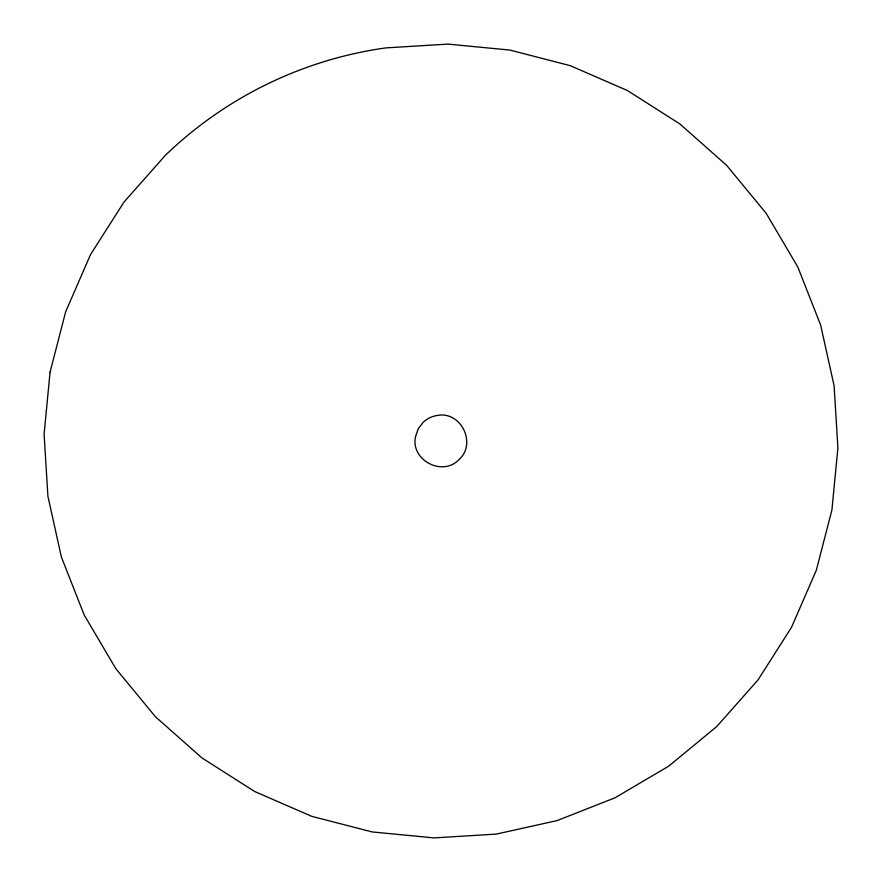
<?xml version="1.0" encoding="UTF-8"?>
<svg xmlns="http://www.w3.org/2000/svg" width="882" height="882" viewBox="0 0 882 882"><rect width="100%" height="100%" fill="white"/><g stroke="black" fill="none" stroke-linecap="round" stroke-linejoin="round"><path stroke-width="1.32" d="M50.076 372.072L44.1 434.076L47.904 496.246L61.387 557.06L84.209 615.019L115.829 668.688L155.453 716.757L202.099 758.024L254.633 791.496L311.765 816.335L372.072 831.924L434.076 837.9L496.246 834.096L557.06 820.613L615.019 797.791L668.688 766.171L716.757 726.548L758.024 679.901L791.496 627.367L816.335 570.235L831.924 509.928L837.9 447.924L834.096 385.754L820.613 324.94L797.791 266.981L766.171 213.312L726.548 165.243L679.901 123.976L627.367 90.504L570.235 65.665L509.928 50.076L447.924 44.1L385.754 47.904A396.955 396.955 0 0 0 165.243 155.453L123.976 202.099L90.504 254.633L65.665 311.765L50.076 372.072M415.576 436.513C410.163 459.974 442.51 477.173 458.938 459.577C477.096 443.767 461.043 410.847 437.406 415.433A25.821 25.821 0 0 0 423.062 422.423L418.2 428.884L415.576 436.513"/></g></svg>
